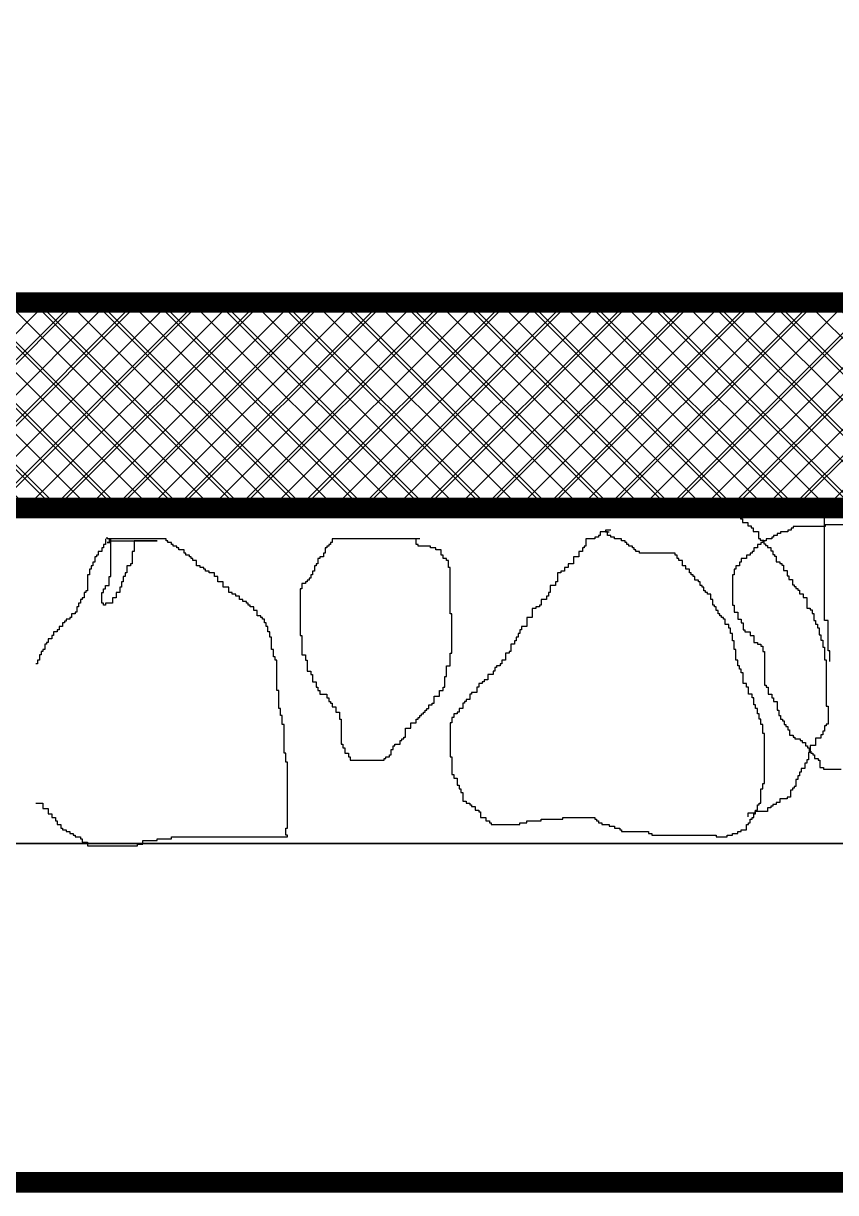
# Model space of a CAD drawing. Extents: x 250879 to 348495, y -51522 to -9360.
# Drawn here: x 281722.5 to 281841, y -30426.9 to -30256.3 of the extents above; entities that cross this region are included whole.
import ezdxf

# ---------------------------------------------------------------- set-up
doc = ezdxf.new("R2010")
doc.units = 0
doc.layers.add('AXIS', color=1, linetype='CONTINUOUS')
doc.layers.add('WALL', color=7, linetype='CONTINUOUS')
doc.layers.add('VIS', color=8, linetype='CONTINUOUS', lineweight=18)

msp = doc.modelspace()

# ---------------------------------------------------------------- hatches: boundary and pattern name
at = {"layer": 'AXIS'}
h = msp.add_hatch(dxfattribs=at)
h.set_pattern_fill('ANSI37', color=256, style=0)
h.set_pattern_definition([(45, (10887.426, -3880), (-2.24506403, 2.24506403), []), (135, (10887.426, -3880), (-2.24506403, -2.24506403), [])])
h.paths.add_polyline_path([(280918.80191, -30297.00774), (280918.80191, -30327.00774), (283913.00858, -30327.00774), (283913.00858, -30297.00774)])
at = {"layer": 'VIS', "ltscale": 0.0001}
h = msp.add_hatch(dxfattribs=at)
h.set_pattern_fill('ANSI37', color=256, scale=2, style=0)
h.set_pattern_definition([(45, (-68251.727, -10516.453), (-4.49012806, 4.49012806), []), (135, (-68251.727, -10516.453), (-4.49012806, -4.49012806), [])])
h.paths.add_polyline_path([(281605.834, -30297.00774), (281543.70219, -30297.00774), (281543.70219, -30302.00774), (281605.834, -30302.00774)], flags=17)
h.paths.add_polyline_path([(281543.70219, -30297.00774), (281538.70219, -30297.00774), (281538.70219, -30302.00774), (281543.70219, -30302.00774)], flags=17)
h.paths.add_polyline_path([(281538.70219, -30297.00774), (281488.37281, -30297.00774), (281488.37281, -30302.00774), (281538.70219, -30302.00774)])
h.paths.add_polyline_path([(282013.37281, -30327.00774), (282013.37281, -30297.00774), (281688.37281, -30297.00774), (281688.37281, -30327.00774)])
h.paths.add_polyline_path([(281520.56708, -30302.00774), (281520.56708, -30327.00774), (281688.37281, -30327.00774), (281688.37281, -30297.00774), (281605.834, -30297.00774), (281605.834, -30302.00774)])

# ---------------------------------------------------------------- linework, layer by layer
msp.add_line((280450.27447, -30297.00774), (284658.39662, -30297.00774), dxfattribs=at)
at = {"layer": 'WALL', "linetype": 'Continuous'}
for p, q in [((281824.27709, -30326.50938), (281824.79909, -30326.50938)), ((281824.79909, -30326.50938), (281824.79909, -30326.76985)), ((281824.79909, -30326.76985), (281825.58114, -30326.76985)), ((281825.58114, -30326.76985), (281825.58114, -30327.29079)), ((281825.58114, -30327.29079), (281826.10219, -30327.29079)), ((281826.10219, -30327.29079), (281826.10219, -30327.55126)), ((281826.10219, -30327.55126), (281826.36319, -30327.55126)), ((281826.36319, -30327.55126), (281826.36319, -30328.33267)), ((281826.36319, -30328.33267), (281827.14524, -30328.33267)), ((281827.14524, -30328.33267), (281827.14524, -30328.59265)), ((281827.14524, -30328.59265), (281827.40624, -30328.59265)), ((281827.40624, -30328.59265), (281827.40624, -30329.11359)), ((281839.39798, -30343.43747), (281839.39798, -30328.0722)), ((281839.39798, -30328.0722), (281839.65899, -30328.0722)), ((281839.65899, -30328.0722), (281839.65899, -30327.81173)), ((281839.65899, -30327.81173), (281840.18099, -30327.81173)), ((281840.18099, -30327.81173), (281840.18099, -30327.55126)), ((281808.21587, -30330.23016), (281807.43382, -30330.23016)), ((281807.43382, -30330.23016), (281807.43382, -30330.49063)), ((281827.40624, -30329.11359), (281828.18829, -30329.11359)), ((281828.18829, -30329.11359), (281828.18829, -30329.63453)), ((281828.18829, -30329.63453), (281828.70934, -30329.63453)), ((281828.70934, -30329.63453), (281828.70934, -30329.895)), ((281828.70934, -30329.895), (281828.97034, -30329.895)), ((281828.97034, -30329.895), (281828.97034, -30330.41594)), ((281834.54838, -30330.23016), (281834.02637, -30330.23016)), ((281834.02637, -30330.23016), (281834.02637, -30330.49063)), ((281834.80842, -30329.97018), (281834.54838, -30329.97018)), ((281834.54838, -30329.97018), (281834.54838, -30330.23016)), ((281839.50168, -30329.70971), (281834.80842, -30329.70971)), ((281834.80842, -30329.70971), (281834.80842, -30329.97018)), ((281851.75538, -30329.44924), (281839.50168, -30329.44924)), ((281839.50168, -30329.44924), (281839.50168, -30329.70971)), ((281734.43553, -30331.53251), (281734.43553, -30332.31392)), ((281734.69557, -30331.53251), (281734.69557, -30331.27204)), ((281735.21758, -30331.53251), (281734.69557, -30331.53251)), ((281743.29907, -30331.53251), (281734.95657, -30331.53251)), ((281734.95657, -30331.53251), (281734.95657, -30332.05345)), ((281735.21758, -30337.0014), (281735.21758, -30331.53251)), ((281735.21758, -30332.05345), (281735.21758, -30331.79298)), ((281735.21758, -30331.79298), (281741.99598, -30331.79298)), ((281741.99598, -30331.79298), (281738.60678, -30331.79298)), ((281738.60678, -30331.79298), (281738.60678, -30333.3558)), ((281743.29907, -30331.79298), (281743.29907, -30331.53251)), ((281743.56007, -30331.79298), (281743.29907, -30331.79298)), ((281743.56007, -30332.05345), (281743.56007, -30331.79298)), ((281780.32022, -30331.53251), (281767.54547, -30331.53251)), ((281767.54547, -30331.53251), (281767.54547, -30332.05345)), ((281779.79918, -30332.31392), (281779.79918, -30331.53251)), ((281805.86972, -30331.53251), (281804.56663, -30331.53251)), ((281804.56663, -30331.53251), (281804.56663, -30332.57439)), ((281806.39173, -30331.27204), (281805.86972, -30331.27204)), ((281805.86972, -30331.27204), (281805.86972, -30331.53251)), ((281806.65177, -30331.01157), (281806.39173, -30331.01157)), ((281806.39173, -30331.01157), (281806.39173, -30331.27204)), ((281807.43382, -30330.49063), (281806.65177, -30330.49063)), ((281806.65177, -30330.49063), (281806.65177, -30331.01157)), ((281807.69482, -30330.49063), (281807.43382, -30330.49063)), ((281807.43382, -30330.49063), (281807.95583, -30330.49063)), ((281807.69482, -30331.01157), (281807.69482, -30330.49063)), ((281808.21587, -30331.01157), (281807.69482, -30331.01157)), ((281808.21587, -30331.27204), (281808.21587, -30331.01157)), ((281808.73788, -30331.27204), (281808.21587, -30331.27204)), ((281808.73788, -30331.53251), (281808.73788, -30331.27204)), ((281809.78093, -30331.53251), (281808.73788, -30331.53251)), ((281809.78093, -30331.79298), (281809.78093, -30331.53251)), ((281810.30197, -30331.79298), (281809.78093, -30331.79298)), ((281810.30197, -30332.05345), (281810.30197, -30331.79298)), ((281828.97034, -30330.41594), (281829.75239, -30330.41594)), ((281829.75239, -30330.41594), (281829.75239, -30331.45781)), ((281829.75239, -30331.45781), (281830.01243, -30331.45781)), ((281830.01243, -30331.45781), (281830.01243, -30331.71828)), ((281830.01243, -30331.71828), (281830.53444, -30331.71828)), ((281830.89818, -30331.79298), (281830.37713, -30331.79298)), ((281830.37713, -30331.79298), (281830.37713, -30332.05345)), ((281830.53444, -30331.71828), (281830.53444, -30332.23874)), ((281831.68022, -30331.53251), (281830.89818, -30331.53251)), ((281830.89818, -30331.53251), (281830.89818, -30331.79298)), ((281831.94123, -30331.27204), (281831.68022, -30331.27204)), ((281831.68022, -30331.27204), (281831.68022, -30331.53251)), ((281832.46227, -30331.01157), (281831.94123, -30331.01157)), ((281831.94123, -30331.01157), (281831.94123, -30331.27204)), ((281832.98332, -30330.7511), (281832.46227, -30330.7511)), ((281832.46227, -30330.7511), (281832.46227, -30331.01157)), ((281834.02637, -30330.49063), (281832.98332, -30330.49063)), ((281832.98332, -30330.49063), (281832.98332, -30330.7511)), ((281733.91352, -30333.3558), (281733.39247, -30333.3558)), ((281733.39247, -30333.3558), (281733.39247, -30333.87625)), ((281734.17452, -30332.83486), (281733.91352, -30332.83486)), ((281733.91352, -30332.83486), (281733.91352, -30333.3558)), ((281734.43553, -30332.31392), (281734.17452, -30332.31392)), ((281734.17452, -30332.31392), (281734.17452, -30332.83486)), ((281734.95657, -30332.05345), (281734.69557, -30332.05345)), ((281734.69557, -30332.05345), (281735.21758, -30332.05345)), ((281738.60678, -30333.3558), (281738.34577, -30333.3558)), ((281738.34577, -30333.3558), (281738.34577, -30335.1786)), ((281744.08112, -30332.05345), (281743.56007, -30332.05345)), ((281744.08112, -30332.31392), (281744.08112, -30332.05345)), ((281744.34212, -30332.31392), (281744.08112, -30332.31392)), ((281744.34212, -30332.57439), (281744.34212, -30332.31392)), ((281744.86317, -30332.57439), (281744.34212, -30332.57439)), ((281744.86317, -30332.83486), (281744.86317, -30332.57439)), ((281745.12417, -30332.83486), (281744.86317, -30332.83486)), ((281745.12417, -30333.09533), (281745.12417, -30332.83486)), ((281745.90622, -30333.09533), (281745.12417, -30333.09533)), ((281745.90622, -30333.61578), (281745.90622, -30333.09533)), ((281746.16722, -30333.61578), (281745.90622, -30333.61578)), ((281746.16722, -30333.87625), (281746.16722, -30333.61578)), ((281766.50242, -30333.61578), (281766.24142, -30333.61578)), ((281766.24142, -30333.61578), (281766.24142, -30334.13672)), ((281766.76342, -30332.83486), (281766.50242, -30332.83486)), ((281766.50242, -30332.83486), (281766.50242, -30333.61578)), ((281767.02443, -30332.57439), (281766.76342, -30332.57439)), ((281766.76342, -30332.57439), (281766.76342, -30332.83486)), ((281767.28447, -30332.31392), (281767.02443, -30332.31392)), ((281767.02443, -30332.31392), (281767.02443, -30332.57439)), ((281767.54547, -30332.05345), (281767.28447, -30332.05345)), ((281767.28447, -30332.05345), (281767.28447, -30332.31392)), ((281780.05922, -30332.31392), (281779.79918, -30332.31392)), ((281780.05922, -30332.57439), (281780.05922, -30332.31392)), ((281781.88432, -30332.57439), (281780.05922, -30332.57439)), ((281781.88432, -30332.83486), (281781.88432, -30332.57439)), ((281782.66637, -30332.83486), (281781.88432, -30332.83486)), ((281782.66637, -30333.09533), (281782.66637, -30332.83486)), ((281783.44842, -30333.09533), (281782.66637, -30333.09533)), ((281783.44842, -30333.87625), (281783.44842, -30333.09533)), ((281804.04462, -30333.3558), (281803.52358, -30333.3558)), ((281803.52358, -30333.3558), (281803.52358, -30334.13672)), ((281804.30562, -30332.83486), (281804.04462, -30332.83486)), ((281804.04462, -30332.83486), (281804.04462, -30333.3558)), ((281804.56663, -30332.57439), (281804.30562, -30332.57439)), ((281804.30562, -30332.57439), (281804.30562, -30332.83486)), ((281810.56298, -30332.05345), (281810.30197, -30332.05345)), ((281810.56298, -30332.31392), (281810.56298, -30332.05345)), ((281810.82302, -30332.31392), (281810.56298, -30332.31392)), ((281810.82302, -30332.57439), (281810.82302, -30332.31392)), ((281811.34503, -30332.57439), (281810.82302, -30332.57439)), ((281811.34503, -30332.83486), (281811.34503, -30332.57439)), ((281811.60507, -30332.83486), (281811.34503, -30332.83486)), ((281811.60507, -30333.09533), (281811.60507, -30332.83486)), ((281811.86607, -30333.09533), (281811.60507, -30333.09533)), ((281811.86607, -30333.3558), (281811.86607, -30333.09533)), ((281812.38808, -30333.3558), (281811.86607, -30333.3558)), ((281812.38808, -30333.61578), (281812.38808, -30333.3558)), ((281817.60142, -30333.61578), (281812.38808, -30333.61578)), ((281817.60142, -30333.87625), (281817.60142, -30333.61578)), ((281828.81207, -30333.61578), (281828.55203, -30333.61578)), ((281828.55203, -30333.61578), (281828.55203, -30333.87625)), ((281829.07307, -30333.3558), (281828.81207, -30333.3558)), ((281828.81207, -30333.3558), (281828.81207, -30333.61578)), ((281829.59412, -30332.83486), (281829.07307, -30332.83486)), ((281829.07307, -30332.83486), (281829.07307, -30333.3558)), ((281830.11613, -30332.31392), (281829.59412, -30332.31392)), ((281829.59412, -30332.31392), (281829.59412, -30332.83486)), ((281830.37713, -30332.05345), (281830.11613, -30332.05345)), ((281830.11613, -30332.05345), (281830.11613, -30332.31392)), ((281830.53444, -30332.23874), (281830.79544, -30332.23874)), ((281830.79544, -30332.23874), (281830.79544, -30332.49921)), ((281830.79544, -30332.49921), (281831.05548, -30332.49921)), ((281831.05548, -30332.49921), (281831.05548, -30332.75968)), ((281831.05548, -30332.75968), (281831.57749, -30332.75968)), ((281831.57749, -30332.75968), (281831.57749, -30333.28062)), ((281831.57749, -30333.28062), (281831.83753, -30333.28062)), ((281831.83753, -30333.28062), (281831.83753, -30333.80155)), ((281732.61043, -30335.43907), (281732.34942, -30335.43907)), ((281732.34942, -30335.43907), (281732.34942, -30335.96001)), ((281732.87047, -30334.91813), (281732.61043, -30334.91813)), ((281732.61043, -30334.91813), (281732.61043, -30335.43907)), ((281733.13147, -30334.13672), (281732.87047, -30334.13672)), ((281732.87047, -30334.13672), (281732.87047, -30334.91813)), ((281733.39247, -30333.87625), (281733.13147, -30333.87625)), ((281733.13147, -30333.87625), (281733.13147, -30334.13672)), ((281738.08477, -30335.43907), (281737.56372, -30335.43907)), ((281737.56372, -30335.43907), (281737.56372, -30336.48095)), ((281738.34577, -30335.1786), (281738.08477, -30335.1786)), ((281738.08477, -30335.1786), (281738.08477, -30335.43907)), ((281746.68827, -30333.87625), (281746.16722, -30333.87625)), ((281746.68827, -30334.13672), (281746.68827, -30333.87625)), ((281746.94927, -30334.13672), (281746.68827, -30334.13672)), ((281746.94927, -30334.39719), (281746.94927, -30334.13672)), ((281747.21028, -30334.39719), (281746.94927, -30334.39719)), ((281747.21028, -30334.65766), (281747.21028, -30334.39719)), ((281747.73132, -30334.65766), (281747.21028, -30334.65766)), ((281747.73132, -30335.43907), (281747.73132, -30334.65766)), ((281748.25237, -30335.43907), (281747.73132, -30335.43907)), ((281748.25237, -30335.69954), (281748.25237, -30335.43907)), ((281765.19933, -30335.43907), (281764.93832, -30335.43907)), ((281764.93832, -30335.43907), (281764.93832, -30336.22048)), ((281765.45937, -30335.1786), (281765.19933, -30335.1786)), ((281765.19933, -30335.1786), (281765.19933, -30335.43907)), ((281765.72037, -30334.39719), (281765.45937, -30334.39719)), ((281765.45937, -30334.39719), (281765.45937, -30335.1786)), ((281766.24142, -30334.13672), (281765.72037, -30334.13672)), ((281765.72037, -30334.13672), (281765.72037, -30334.39719)), ((281783.70942, -30333.87625), (281783.44842, -30333.87625)), ((281783.70942, -30334.39719), (281783.70942, -30333.87625)), ((281784.23047, -30334.39719), (281783.70942, -30334.39719)), ((281784.23047, -30334.65766), (281784.23047, -30334.39719)), ((281784.49147, -30334.65766), (281784.23047, -30334.65766)), ((281784.49147, -30335.69954), (281784.49147, -30334.65766)), ((281802.74153, -30335.1786), (281801.95948, -30335.1786)), ((281801.95948, -30335.1786), (281801.95948, -30335.69954)), ((281803.52358, -30334.13672), (281802.74153, -30334.13672)), ((281802.74153, -30334.13672), (281802.74153, -30335.1786)), ((281817.86242, -30333.87625), (281817.60142, -30333.87625)), ((281817.86242, -30334.39719), (281817.86242, -30333.87625)), ((281818.12343, -30334.39719), (281817.86242, -30334.39719)), ((281818.12343, -30334.65766), (281818.12343, -30334.39719)), ((281818.64447, -30334.65766), (281818.12343, -30334.65766)), ((281818.64447, -30335.43907), (281818.64447, -30334.65766)), ((281819.16648, -30335.43907), (281818.64447, -30335.43907)), ((281819.16648, -30335.96001), (281819.16648, -30335.43907)), ((281826.98697, -30335.43907), (281826.46592, -30335.43907)), ((281826.46592, -30335.43907), (281826.46592, -30335.96001)), ((281827.24797, -30334.91813), (281826.98697, -30334.91813)), ((281826.98697, -30334.91813), (281826.98697, -30335.43907)), ((281828.03002, -30334.39719), (281827.24797, -30334.39719)), ((281827.24797, -30334.39719), (281827.24797, -30334.91813)), ((281828.55203, -30333.87625), (281828.03002, -30333.87625)), ((281828.03002, -30333.87625), (281828.03002, -30334.39719)), ((281831.83753, -30333.80155), (281832.09854, -30333.80155)), ((281832.09854, -30333.80155), (281832.09854, -30334.06202)), ((281832.09854, -30334.06202), (281832.35954, -30334.06202)), ((281832.35954, -30334.06202), (281832.35954, -30334.84343)), ((281832.35954, -30334.84343), (281832.88059, -30334.84343)), ((281832.88059, -30334.84343), (281832.88059, -30335.1039)), ((281832.88059, -30335.1039), (281833.14159, -30335.1039)), ((281833.14159, -30335.1039), (281833.14159, -30335.36389)), ((281833.14159, -30335.36389), (281833.40259, -30335.36389)), ((281833.40259, -30335.36389), (281833.40259, -30336.14529)), ((281732.08842, -30336.74142), (281731.82838, -30336.74142)), ((281731.82838, -30336.74142), (281731.82838, -30339.08516)), ((281732.34942, -30335.96001), (281732.08842, -30335.96001)), ((281732.08842, -30335.96001), (281732.08842, -30336.74142)), ((281734.95657, -30338.30375), (281734.95657, -30337.0014)), ((281734.95657, -30337.0014), (281735.21758, -30337.0014)), ((281737.30272, -30337.0014), (281737.04268, -30337.0014)), ((281737.04268, -30337.0014), (281737.04268, -30337.78281)), ((281737.56372, -30336.48095), (281737.30272, -30336.48095)), ((281737.30272, -30336.48095), (281737.30272, -30337.0014)), ((281748.77437, -30335.69954), (281748.25237, -30335.69954)), ((281748.77437, -30335.96001), (281748.77437, -30335.69954)), ((281749.03538, -30335.96001), (281748.77437, -30335.96001)), ((281749.03538, -30336.22048), (281749.03538, -30335.96001)), ((281749.55642, -30336.22048), (281749.03538, -30336.22048)), ((281749.55642, -30336.48095), (281749.55642, -30336.22048)), ((281750.33847, -30336.48095), (281749.55642, -30336.48095)), ((281750.33847, -30337.0014), (281750.33847, -30336.48095)), ((281750.85952, -30337.0014), (281750.33847, -30337.0014)), ((281750.85952, -30337.78281), (281750.85952, -30337.0014)), ((281764.67732, -30336.74142), (281764.41728, -30336.74142)), ((281764.41728, -30336.74142), (281764.41728, -30337.26187)), ((281764.93832, -30336.22048), (281764.67732, -30336.22048)), ((281764.67732, -30336.22048), (281764.67732, -30336.74142)), ((281784.75248, -30335.69954), (281784.49147, -30335.69954)), ((281784.75248, -30342.47077), (281784.75248, -30335.69954)), ((281800.91642, -30336.48095), (281800.39538, -30336.48095)), ((281800.39538, -30336.48095), (281800.39538, -30337.78281)), ((281801.43747, -30336.22048), (281800.91642, -30336.22048)), ((281800.91642, -30336.22048), (281800.91642, -30336.48095)), ((281801.95948, -30335.69954), (281801.43747, -30335.69954)), ((281801.43747, -30335.69954), (281801.43747, -30336.22048)), ((281819.68752, -30335.96001), (281819.16648, -30335.96001)), ((281819.68752, -30336.48095), (281819.68752, -30335.96001)), ((281819.94853, -30336.48095), (281819.68752, -30336.48095)), ((281819.94853, -30336.74142), (281819.94853, -30336.48095)), ((281820.20857, -30336.74142), (281819.94853, -30336.74142)), ((281820.20857, -30337.0014), (281820.20857, -30336.74142)), ((281820.46957, -30337.0014), (281820.20857, -30337.0014)), ((281820.46957, -30337.52234), (281820.46957, -30337.0014)), ((281826.20492, -30336.74142), (281825.94488, -30336.74142)), ((281825.94488, -30336.74142), (281825.94488, -30341.16843)), ((281826.46592, -30335.96001), (281826.20492, -30335.96001)), ((281826.20492, -30335.96001), (281826.20492, -30336.74142)), ((281833.40259, -30336.14529), (281833.92364, -30336.14529)), ((281833.92364, -30336.14529), (281833.92364, -30336.9267)), ((281833.92364, -30336.9267), (281834.18464, -30336.9267)), ((281834.18464, -30336.9267), (281834.18464, -30337.44764)), ((281734.17452, -30339.34563), (281734.17452, -30338.82469)), ((281734.17452, -30338.82469), (281734.43553, -30338.82469)), ((281734.43553, -30338.82469), (281734.43553, -30338.30375)), ((281734.43553, -30338.30375), (281734.95657, -30338.30375)), ((281736.78167, -30338.56422), (281736.52067, -30338.56422)), ((281736.52067, -30338.56422), (281736.52067, -30339.34563)), ((281737.04268, -30337.78281), (281736.78167, -30337.78281)), ((281736.78167, -30337.78281), (281736.78167, -30338.56422)), ((281751.64157, -30337.78281), (281750.85952, -30337.78281)), ((281751.64157, -30338.56422), (281751.64157, -30337.78281)), ((281752.42458, -30338.56422), (281751.64157, -30338.56422)), ((281752.42458, -30339.34563), (281752.42458, -30338.56422)), ((281763.11322, -30338.82469), (281762.85222, -30338.82469)), ((281762.85222, -30338.82469), (281762.85222, -30345.59592)), ((281763.63427, -30338.04328), (281763.11322, -30338.04328)), ((281763.11322, -30338.04328), (281763.11322, -30338.82469)), ((281763.89527, -30337.78281), (281763.63427, -30337.78281)), ((281763.63427, -30337.78281), (281763.63427, -30338.04328)), ((281764.15627, -30337.52234), (281763.89527, -30337.52234)), ((281763.89527, -30337.52234), (281763.89527, -30337.78281)), ((281764.41728, -30337.26187), (281764.15627, -30337.26187)), ((281764.15627, -30337.26187), (281764.15627, -30337.52234)), ((281800.13438, -30338.30375), (281799.35233, -30338.30375)), ((281799.35233, -30338.30375), (281799.35233, -30339.34563)), ((281800.39538, -30337.78281), (281800.13438, -30337.78281)), ((281800.13438, -30337.78281), (281800.13438, -30338.30375)), ((281820.99062, -30337.52234), (281820.46957, -30337.52234)), ((281820.99062, -30337.78281), (281820.99062, -30337.52234)), ((281821.25162, -30337.78281), (281820.99062, -30337.78281)), ((281821.25162, -30338.30375), (281821.25162, -30337.78281)), ((281821.51263, -30338.30375), (281821.25162, -30338.30375)), ((281821.51263, -30338.56422), (281821.51263, -30338.30375)), ((281821.77363, -30338.56422), (281821.51263, -30338.56422)), ((281821.77363, -30339.08516), (281821.77363, -30338.56422)), ((281834.18464, -30337.44764), (281834.70569, -30337.44764)), ((281834.70569, -30337.44764), (281834.70569, -30338.22905)), ((281834.70569, -30338.22905), (281834.96669, -30338.22905)), ((281834.96669, -30338.22905), (281834.96669, -30338.48952)), ((281834.96669, -30338.48952), (281835.22673, -30338.48952)), ((281835.22673, -30338.48952), (281835.22673, -30338.7495)), ((281835.22673, -30338.7495), (281835.48774, -30338.7495)), ((281835.48774, -30338.7495), (281835.48774, -30339.00997)), ((281731.04633, -30340.38702), (281730.78532, -30340.38702)), ((281730.78532, -30340.38702), (281730.78532, -30340.90796)), ((281731.30637, -30340.12703), (281731.04633, -30340.12703)), ((281731.04633, -30340.12703), (281731.04633, -30340.38702)), ((281731.56737, -30339.34563), (281731.30637, -30339.34563)), ((281731.30637, -30339.34563), (281731.30637, -30340.12703)), ((281731.82838, -30339.08516), (281731.56737, -30339.08516)), ((281731.56737, -30339.08516), (281731.56737, -30339.34563)), ((281733.91352, -30340.90796), (281733.91352, -30339.34563)), ((281733.91352, -30339.34563), (281734.17452, -30339.34563)), ((281735.99962, -30340.12703), (281735.47762, -30340.12703)), ((281735.47762, -30340.12703), (281735.47762, -30340.90796)), ((281736.52067, -30339.34563), (281735.99962, -30339.34563)), ((281735.99962, -30339.34563), (281735.99962, -30340.12703)), ((281752.94562, -30339.34563), (281752.42458, -30339.34563)), ((281752.94562, -30339.6061), (281752.94562, -30339.34563)), ((281753.46667, -30339.6061), (281752.94562, -30339.6061)), ((281753.46667, -30339.86656), (281753.46667, -30339.6061)), ((281753.98868, -30339.86656), (281753.46667, -30339.86656)), ((281753.98868, -30340.38702), (281753.98868, -30339.86656)), ((281754.50972, -30340.38702), (281753.98868, -30340.38702)), ((281754.50972, -30340.64749), (281754.50972, -30340.38702)), ((281798.83032, -30340.38702), (281798.04827, -30340.38702)), ((281798.04827, -30340.38702), (281798.04827, -30341.16843)), ((281799.09132, -30339.86656), (281798.83032, -30339.86656)), ((281798.83032, -30339.86656), (281798.83032, -30340.38702)), ((281799.35233, -30339.34563), (281799.09132, -30339.34563)), ((281799.09132, -30339.34563), (281799.09132, -30339.86656)), ((281822.03367, -30339.08516), (281821.77363, -30339.08516)), ((281822.03367, -30339.34563), (281822.03367, -30339.08516)), ((281822.29467, -30339.34563), (281822.03367, -30339.34563)), ((281822.29467, -30339.6061), (281822.29467, -30339.34563)), ((281822.81572, -30339.6061), (281822.29467, -30339.6061)), ((281822.81572, -30340.38702), (281822.81572, -30339.6061)), ((281823.07672, -30340.38702), (281822.81572, -30340.38702)), ((281823.07672, -30341.16843), (281823.07672, -30340.38702)), ((281835.48774, -30339.00997), (281835.74874, -30339.00997)), ((281835.74874, -30339.00997), (281835.74874, -30339.53091)), ((281835.74874, -30339.53091), (281836.26979, -30339.53091)), ((281836.26979, -30339.53091), (281836.26979, -30340.05185)), ((281836.26979, -30340.05185), (281836.79179, -30340.05185)), ((281836.79179, -30340.05185), (281836.79179, -30341.61467)), ((281730.26332, -30342.2103), (281730.00327, -30342.2103)), ((281730.00327, -30342.2103), (281730.00327, -30342.47077)), ((281730.52432, -30341.4289), (281730.26332, -30341.4289)), ((281730.26332, -30341.4289), (281730.26332, -30342.2103)), ((281730.78532, -30340.90796), (281730.52432, -30340.90796)), ((281730.52432, -30340.90796), (281730.52432, -30341.4289)), ((281734.17452, -30340.90796), (281733.91352, -30340.90796)), ((281734.17452, -30341.16843), (281734.17452, -30340.90796)), ((281734.43553, -30341.16843), (281734.17452, -30341.16843)), ((281735.47762, -30340.90796), (281734.43553, -30340.90796)), ((281734.43553, -30340.90796), (281734.43553, -30341.16843)), ((281755.03173, -30340.64749), (281754.50972, -30340.64749)), ((281755.03173, -30340.90796), (281755.03173, -30340.64749)), ((281755.29177, -30340.90796), (281755.03173, -30340.90796)), ((281755.29177, -30341.16843), (281755.29177, -30340.90796)), ((281755.55277, -30341.16843), (281755.29177, -30341.16843)), ((281755.55277, -30341.4289), (281755.55277, -30341.16843)), ((281756.07382, -30341.4289), (281755.55277, -30341.4289)), ((281756.07382, -30341.94984), (281756.07382, -30341.4289)), ((281756.59583, -30341.94984), (281756.07382, -30341.94984)), ((281756.59583, -30342.73124), (281756.59583, -30341.94984)), ((281797.26622, -30341.68937), (281796.74518, -30341.68937)), ((281796.74518, -30341.68937), (281796.74518, -30342.99171)), ((281797.78823, -30341.4289), (281797.26622, -30341.4289)), ((281797.26622, -30341.4289), (281797.26622, -30341.68937)), ((281798.04827, -30341.16843), (281797.78823, -30341.16843)), ((281797.78823, -30341.16843), (281797.78823, -30341.4289)), ((281823.33773, -30341.16843), (281823.07672, -30341.16843)), ((281823.33773, -30341.4289), (281823.33773, -30341.16843)), ((281823.59777, -30341.4289), (281823.33773, -30341.4289)), ((281823.59777, -30341.94984), (281823.59777, -30341.4289)), ((281823.85877, -30341.94984), (281823.59777, -30341.94984)), ((281823.85877, -30342.47077), (281823.85877, -30341.94984)), ((281825.94488, -30341.16843), (281826.20492, -30341.16843)), ((281826.20492, -30341.16843), (281826.20492, -30342.2103)), ((281826.20492, -30342.2103), (281826.72693, -30342.2103)), ((281826.72693, -30342.2103), (281826.72693, -30343.25218)), ((281836.79179, -30341.61467), (281837.31284, -30341.61467)), ((281837.31284, -30341.61467), (281837.31284, -30341.87514)), ((281837.31284, -30341.87514), (281837.57384, -30341.87514)), ((281837.57384, -30341.87514), (281837.57384, -30342.39559)), ((281728.43918, -30343.77264), (281728.17817, -30343.77264)), ((281728.17817, -30343.77264), (281728.17817, -30344.29358)), ((281728.69922, -30343.51265), (281728.43918, -30343.51265)), ((281728.43918, -30343.51265), (281728.43918, -30343.77264)), ((281729.22123, -30343.25218), (281728.69922, -30343.25218)), ((281728.69922, -30343.25218), (281728.69922, -30343.51265)), ((281729.48127, -30342.99171), (281729.22123, -30342.99171)), ((281729.22123, -30342.99171), (281729.22123, -30343.25218)), ((281730.00327, -30342.47077), (281729.48127, -30342.47077)), ((281729.48127, -30342.47077), (281729.48127, -30342.99171)), ((281757.11687, -30342.73124), (281756.59583, -30342.73124)), ((281757.11687, -30342.99171), (281757.11687, -30342.73124)), ((281757.37788, -30342.99171), (281757.11687, -30342.99171)), ((281757.37788, -30343.25218), (281757.37788, -30342.99171)), ((281757.63792, -30343.25218), (281757.37788, -30343.25218)), ((281757.63792, -30343.77264), (281757.63792, -30343.25218)), ((281757.89892, -30343.77264), (281757.63792, -30343.77264)), ((281757.89892, -30344.29358), (281757.89892, -30343.77264)), ((281785.01252, -30342.47077), (281784.75248, -30342.47077)), ((281785.01252, -30348.20013), (281785.01252, -30342.47077)), ((281796.74518, -30342.99171), (281795.96313, -30342.99171)), ((281795.96313, -30342.99171), (281795.96313, -30344.29358)), ((281824.11978, -30342.47077), (281823.85877, -30342.47077)), ((281824.11978, -30342.73124), (281824.11978, -30342.47077)), ((281824.38078, -30342.73124), (281824.11978, -30342.73124)), ((281824.38078, -30342.99171), (281824.38078, -30342.73124)), ((281824.64082, -30342.99171), (281824.38078, -30342.99171)), ((281824.64082, -30343.25218), (281824.64082, -30342.99171)), ((281824.90183, -30343.25218), (281824.64082, -30343.25218)), ((281824.90183, -30344.03311), (281824.90183, -30343.25218)), ((281826.72693, -30343.25218), (281827.24797, -30343.25218)), ((281827.24797, -30343.25218), (281827.24797, -30343.77264)), ((281827.24797, -30343.77264), (281827.50898, -30343.77264)), ((281827.50898, -30343.77264), (281827.50898, -30344.81451)), ((281837.57384, -30342.39559), (281837.83388, -30342.39559)), ((281837.83388, -30342.39559), (281837.83388, -30343.43747)), ((281837.83388, -30343.43747), (281838.09489, -30343.43747)), ((281838.09489, -30343.43747), (281838.09489, -30343.95841)), ((281838.09489, -30343.95841), (281838.35589, -30343.95841)), ((281838.35589, -30343.95841), (281838.35589, -30344.47935)), ((281839.91999, -30343.43747), (281839.39798, -30343.43747)), ((281839.91999, -30347.86497), (281839.91999, -30343.43747)), ((281726.87412, -30345.59592), (281726.61408, -30345.59592)), ((281726.61408, -30345.59592), (281726.61408, -30346.11686)), ((281727.39612, -30345.07498), (281726.87412, -30345.07498)), ((281726.87412, -30345.07498), (281726.87412, -30345.59592)), ((281727.65617, -30344.81451), (281727.39612, -30344.81451)), ((281727.39612, -30344.81451), (281727.39612, -30345.07498)), ((281728.17817, -30344.29358), (281727.65617, -30344.29358)), ((281727.65617, -30344.29358), (281727.65617, -30344.81451)), ((281758.15992, -30344.29358), (281757.89892, -30344.29358)), ((281758.15992, -30345.07498), (281758.15992, -30344.29358)), ((281758.42093, -30345.07498), (281758.15992, -30345.07498)), ((281758.42093, -30345.85639), (281758.42093, -30345.07498)), ((281762.85222, -30345.59592), (281763.11322, -30345.59592)), ((281763.11322, -30345.59592), (281763.11322, -30348.4606)), ((281794.92007, -30345.33545), (281794.65907, -30345.33545)), ((281794.65907, -30345.33545), (281794.65907, -30345.85639)), ((281795.18108, -30344.81451), (281794.92007, -30344.81451)), ((281794.92007, -30344.81451), (281794.92007, -30345.33545)), ((281795.96313, -30344.29358), (281795.18108, -30344.29358)), ((281795.18108, -30344.29358), (281795.18108, -30344.81451)), ((281825.42287, -30344.03311), (281824.90183, -30344.03311)), ((281825.42287, -30344.55404), (281825.42287, -30344.03311)), ((281825.68387, -30344.55404), (281825.42287, -30344.55404)), ((281825.68387, -30345.33545), (281825.68387, -30344.55404)), ((281825.94488, -30345.33545), (281825.68387, -30345.33545)), ((281825.94488, -30346.37733), (281825.94488, -30345.33545)), ((281827.50898, -30344.81451), (281827.76998, -30344.81451)), ((281827.76998, -30344.81451), (281827.76998, -30345.07498)), ((281827.76998, -30345.07498), (281828.55203, -30345.07498)), ((281828.55203, -30345.07498), (281828.55203, -30345.59592)), ((281828.55203, -30345.59592), (281829.07307, -30345.59592)), ((281829.07307, -30345.59592), (281829.07307, -30346.6378)), ((281838.35589, -30344.47935), (281838.61593, -30344.47935)), ((281838.61593, -30344.47935), (281838.61593, -30345.52074)), ((281838.61593, -30345.52074), (281838.87694, -30345.52074)), ((281838.87694, -30345.52074), (281838.87694, -30346.30215)), ((281725.83203, -30346.89779), (281725.57102, -30346.89779)), ((281725.57102, -30346.89779), (281725.57102, -30347.67919)), ((281726.09207, -30346.6378), (281725.83203, -30346.6378)), ((281725.83203, -30346.6378), (281725.83203, -30346.89779)), ((281726.61408, -30346.11686), (281726.09207, -30346.11686)), ((281726.09207, -30346.11686), (281726.09207, -30346.6378)), ((281758.68097, -30345.85639), (281758.42093, -30345.85639)), ((281758.68097, -30347.67919), (281758.68097, -30345.85639)), ((281794.13803, -30346.89779), (281793.61602, -30346.89779)), ((281793.61602, -30346.89779), (281793.61602, -30347.93966)), ((281794.39903, -30346.37733), (281794.13803, -30346.37733)), ((281794.13803, -30346.37733), (281794.13803, -30346.89779)), ((281794.65907, -30345.85639), (281794.39903, -30345.85639)), ((281794.39903, -30345.85639), (281794.39903, -30346.37733)), ((281826.20492, -30346.37733), (281825.94488, -30346.37733)), ((281826.20492, -30347.67919), (281826.20492, -30346.37733)), ((281829.07307, -30346.6378), (281829.59412, -30346.6378)), ((281829.59412, -30346.6378), (281829.59412, -30346.89779)), ((281829.59412, -30346.89779), (281830.11613, -30346.89779)), ((281830.11613, -30346.89779), (281830.11613, -30347.15825)), ((281830.11613, -30347.15825), (281830.37713, -30347.15825)), ((281830.37713, -30347.15825), (281830.37713, -30347.93966)), ((281838.87694, -30346.30215), (281839.13794, -30346.30215)), ((281839.13794, -30346.30215), (281839.13794, -30347.34403)), ((281839.13794, -30347.34403), (281839.39798, -30347.34403)), ((281839.39798, -30347.34403), (281839.39798, -30349.16683)), ((281725.04998, -30348.4606), (281724.78897, -30348.4606)), ((281724.78897, -30348.4606), (281724.78897, -30349.24201)), ((281725.31002, -30347.93966), (281725.04998, -30347.93966)), ((281725.04998, -30347.93966), (281725.04998, -30348.4606)), ((281725.57102, -30347.67919), (281725.31002, -30347.67919)), ((281725.31002, -30347.67919), (281725.31002, -30347.93966)), ((281758.94197, -30347.67919), (281758.68097, -30347.67919)), ((281758.94197, -30348.72107), (281758.94197, -30347.67919)), ((281759.20298, -30348.72107), (281758.94197, -30348.72107)), ((281759.20298, -30349.24201), (281759.20298, -30348.72107)), ((281763.11322, -30348.4606), (281763.63427, -30348.4606)), ((281763.63427, -30348.4606), (281763.63427, -30349.24201)), ((281784.75248, -30350.02342), (281784.75248, -30348.20013)), ((281784.75248, -30348.20013), (281785.01252, -30348.20013)), ((281793.35598, -30348.20013), (281792.83397, -30348.20013)), ((281792.83397, -30348.20013), (281792.83397, -30349.24201)), ((281793.61602, -30347.93966), (281793.35598, -30347.93966)), ((281793.35598, -30347.93966), (281793.35598, -30348.20013)), ((281826.46592, -30347.67919), (281826.20492, -30347.67919)), ((281826.46592, -30349.24201), (281826.46592, -30347.67919)), ((281830.37713, -30347.93966), (281830.63717, -30347.93966)), ((281830.63717, -30347.93966), (281830.63717, -30352.8881)), ((281840.18099, -30347.86497), (281839.91999, -30347.86497)), ((281840.18099, -30349.4273), (281840.18099, -30347.86497)), ((281724.52797, -30349.76295), (281724.26697, -30349.76295)), ((281724.78897, -30349.24201), (281724.52797, -30349.24201)), ((281724.52797, -30349.24201), (281724.52797, -30349.76295)), ((281759.46302, -30349.24201), (281759.20298, -30349.24201)), ((281759.46302, -30353.66902), (281759.46302, -30349.24201)), ((281763.63427, -30349.24201), (281763.89527, -30349.24201)), ((281763.89527, -30349.24201), (281763.89527, -30350.80434)), ((281784.23047, -30351.58575), (281784.23047, -30350.02342)), ((281784.23047, -30350.02342), (281784.75248, -30350.02342)), ((281791.53087, -30350.2834), (281791.26987, -30350.2834)), ((281791.26987, -30350.2834), (281791.26987, -30350.80434)), ((281792.05192, -30350.02342), (281791.53087, -30350.02342)), ((281791.53087, -30350.02342), (281791.53087, -30350.2834)), ((281792.31292, -30349.76295), (281792.05192, -30349.76295)), ((281792.05192, -30349.76295), (281792.05192, -30350.02342)), ((281792.83397, -30349.24201), (281792.31292, -30349.24201)), ((281792.31292, -30349.24201), (281792.31292, -30349.76295)), ((281826.72693, -30349.24201), (281826.46592, -30349.24201)), ((281826.72693, -30350.02342), (281826.72693, -30349.24201)), ((281826.98697, -30350.02342), (281826.72693, -30350.02342)), ((281826.98697, -30350.54387), (281826.98697, -30350.02342)), ((281827.24797, -30350.54387), (281826.98697, -30350.54387)), ((281827.24797, -30351.06481), (281827.24797, -30350.54387)), ((281839.39798, -30349.16683), (281839.65899, -30349.16683)), ((281839.65899, -30349.16683), (281839.65899, -30355.93806)), ((281763.89527, -30350.80434), (281764.41728, -30350.80434)), ((281764.41728, -30350.80434), (281764.41728, -30351.32528)), ((281764.41728, -30351.32528), (281764.67732, -30351.32528)), ((281764.67732, -30351.32528), (281764.67732, -30352.36716)), ((281764.67732, -30352.36716), (281765.19933, -30352.36716)), ((281765.19933, -30352.36716), (281765.19933, -30353.14857)), ((281783.97043, -30353.14857), (281783.97043, -30351.58575)), ((281783.97043, -30351.58575), (281784.23047, -30351.58575)), ((281789.70577, -30352.36716), (281789.44477, -30352.36716)), ((281789.44477, -30352.36716), (281789.44477, -30352.62763)), ((281790.22682, -30352.10669), (281789.70577, -30352.10669)), ((281789.70577, -30352.10669), (281789.70577, -30352.36716)), ((281791.00887, -30351.32528), (281790.22682, -30351.32528)), ((281790.22682, -30351.32528), (281790.22682, -30352.10669)), ((281791.26987, -30350.80434), (281791.00887, -30350.80434)), ((281791.00887, -30350.80434), (281791.00887, -30351.32528)), ((281827.50898, -30351.06481), (281827.24797, -30351.06481)), ((281827.50898, -30352.62763), (281827.50898, -30351.06481)), ((281759.72402, -30353.66902), (281759.46302, -30353.66902)), ((281759.72402, -30356.27372), (281759.72402, -30353.66902)), ((281765.19933, -30353.14857), (281765.45937, -30353.14857)), ((281765.45937, -30353.14857), (281765.45937, -30353.66902)), ((281765.45937, -30353.66902), (281765.72037, -30353.66902)), ((281765.72037, -30353.66902), (281765.72037, -30354.18996)), ((281765.72037, -30354.18996), (281766.76342, -30354.18996)), ((281766.76342, -30354.18996), (281766.76342, -30354.7109)), ((281783.18838, -30354.45043), (281783.18838, -30353.66902)), ((281783.18838, -30353.66902), (281783.70942, -30353.66902)), ((281783.70942, -30353.66902), (281783.70942, -30353.14857)), ((281783.70942, -30353.14857), (281783.97043, -30353.14857)), ((281787.88067, -30354.18996), (281787.61967, -30354.18996)), ((281787.61967, -30354.18996), (281787.61967, -30354.97137)), ((281788.66272, -30353.92949), (281787.88067, -30353.92949)), ((281787.88067, -30353.92949), (281787.88067, -30354.18996)), ((281788.92372, -30353.14857), (281788.66272, -30353.14857)), ((281788.66272, -30353.14857), (281788.66272, -30353.92949)), ((281789.44477, -30352.62763), (281788.92372, -30352.62763)), ((281788.92372, -30352.62763), (281788.92372, -30353.14857)), ((281828.03002, -30352.62763), (281827.50898, -30352.62763)), ((281828.03002, -30353.14857), (281828.03002, -30352.62763)), ((281828.29102, -30353.14857), (281828.03002, -30353.14857)), ((281828.29102, -30354.18996), (281828.29102, -30353.14857)), ((281828.81207, -30354.18996), (281828.29102, -30354.18996)), ((281828.81207, -30354.7109), (281828.81207, -30354.18996)), ((281830.63717, -30352.8881), (281830.89818, -30352.8881)), ((281830.89818, -30352.8881), (281830.89818, -30353.14857)), ((281830.89818, -30353.14857), (281831.15918, -30353.14857)), ((281831.15918, -30353.14857), (281831.15918, -30354.18996)), ((281831.15918, -30354.18996), (281831.68022, -30354.18996)), ((281831.68022, -30354.18996), (281831.68022, -30354.7109)), ((281766.76342, -30354.7109), (281767.02443, -30354.7109)), ((281767.02443, -30354.7109), (281767.02443, -30355.23184)), ((281767.02443, -30355.23184), (281767.28447, -30355.23184)), ((281767.28447, -30355.23184), (281767.28447, -30355.49231)), ((281767.28447, -30355.49231), (281767.54547, -30355.49231)), ((281767.54547, -30355.49231), (281767.54547, -30356.01325)), ((281781.62332, -30356.27372), (281781.62332, -30355.75278)), ((281781.62332, -30355.75278), (281782.14532, -30355.75278)), ((281782.14532, -30355.75278), (281782.14532, -30355.49231)), ((281782.14532, -30355.49231), (281782.40633, -30355.49231)), ((281782.40633, -30355.49231), (281782.40633, -30354.45043)), ((281782.40633, -30354.45043), (281783.18838, -30354.45043)), ((281786.83762, -30355.49231), (281786.57758, -30355.49231)), ((281786.57758, -30355.49231), (281786.57758, -30356.27372)), ((281787.09862, -30355.23184), (281786.83762, -30355.23184)), ((281786.83762, -30355.23184), (281786.83762, -30355.49231)), ((281787.61967, -30354.97137), (281787.09862, -30354.97137)), ((281787.09862, -30354.97137), (281787.09862, -30355.23184)), ((281829.07307, -30354.7109), (281828.81207, -30354.7109)), ((281829.07307, -30355.75278), (281829.07307, -30354.7109)), ((281829.33408, -30355.75278), (281829.07307, -30355.75278)), ((281829.33408, -30356.27372), (281829.33408, -30355.75278)), ((281831.68022, -30354.7109), (281831.94123, -30354.7109)), ((281831.94123, -30354.7109), (281831.94123, -30355.23184)), ((281831.94123, -30355.23184), (281832.46227, -30355.23184)), ((281832.46227, -30355.23184), (281832.46227, -30356.53419)), ((281759.98503, -30356.27372), (281759.72402, -30356.27372)), ((281759.98503, -30357.31511), (281759.98503, -30356.27372)), ((281760.24507, -30357.31511), (281759.98503, -30357.31511)), ((281760.24507, -30358.61746), (281760.24507, -30357.31511)), ((281767.54547, -30356.01325), (281768.06652, -30356.01325)), ((281768.06652, -30356.01325), (281768.06652, -30356.79466)), ((281768.06652, -30356.79466), (281768.58853, -30356.79466)), ((281768.58853, -30356.79466), (281768.58853, -30357.83605)), ((281780.05922, -30357.83605), (281780.05922, -30357.57558)), ((281780.05922, -30357.57558), (281780.32022, -30357.57558)), ((281780.32022, -30357.57558), (281780.32022, -30357.31511)), ((281780.32022, -30357.31511), (281780.58123, -30357.31511)), ((281780.58123, -30357.31511), (281780.58123, -30357.05464)), ((281780.58123, -30357.05464), (281780.84127, -30357.05464)), ((281780.84127, -30357.05464), (281780.84127, -30356.79466)), ((281780.84127, -30356.79466), (281781.10227, -30356.79466)), ((281781.10227, -30356.79466), (281781.10227, -30356.53419)), ((281781.10227, -30356.53419), (281781.36328, -30356.53419)), ((281781.36328, -30356.53419), (281781.36328, -30356.27372)), ((281781.36328, -30356.27372), (281781.62332, -30356.27372)), ((281785.27352, -30357.57558), (281785.01252, -30357.57558)), ((281785.01252, -30357.57558), (281785.01252, -30358.35699)), ((281785.79553, -30357.05464), (281785.27352, -30357.05464)), ((281785.27352, -30357.05464), (281785.27352, -30357.57558)), ((281786.05557, -30356.79466), (281785.79553, -30356.79466)), ((281785.79553, -30356.79466), (281785.79553, -30357.05464)), ((281786.57758, -30356.27372), (281786.05557, -30356.27372)), ((281786.05557, -30356.27372), (281786.05557, -30356.79466)), ((281829.59412, -30356.27372), (281829.33408, -30356.27372)), ((281829.59412, -30357.05464), (281829.59412, -30356.27372)), ((281829.85512, -30357.05464), (281829.59412, -30357.05464)), ((281829.85512, -30357.83605), (281829.85512, -30357.05464)), ((281832.46227, -30356.53419), (281832.72328, -30356.53419)), ((281832.72328, -30356.53419), (281832.72328, -30357.31511)), ((281832.72328, -30357.31511), (281832.98332, -30357.31511)), ((281832.98332, -30357.31511), (281832.98332, -30357.83605)), ((281839.65899, -30355.93806), (281839.91999, -30355.93806)), ((281839.91999, -30355.93806), (281839.91999, -30358.54276)), ((281760.50607, -30358.61746), (281760.24507, -30358.61746)), ((281760.50607, -30362.78448), (281760.50607, -30358.61746)), ((281768.58853, -30357.83605), (281768.84857, -30357.83605)), ((281768.84857, -30357.83605), (281768.84857, -30361.48214)), ((281778.23412, -30360.44026), (281778.23412, -30359.1384)), ((281778.23412, -30359.1384), (281779.01713, -30359.1384)), ((281779.01713, -30359.1384), (281779.01713, -30358.35699)), ((281779.01713, -30358.35699), (281779.79918, -30358.35699)), ((281779.79918, -30358.35699), (281779.79918, -30357.83605)), ((281779.79918, -30357.83605), (281780.05922, -30357.83605)), ((281785.01252, -30358.35699), (281784.75248, -30358.35699)), ((281784.75248, -30358.35699), (281784.75248, -30363.30542)), ((281830.11613, -30357.83605), (281829.85512, -30357.83605)), ((281830.11613, -30358.61746), (281830.11613, -30357.83605)), ((281830.37713, -30358.61746), (281830.11613, -30358.61746)), ((281830.37713, -30359.9198), (281830.37713, -30358.61746)), ((281832.98332, -30357.83605), (281833.24432, -30357.83605)), ((281833.24432, -30357.83605), (281833.24432, -30358.09652)), ((281833.24432, -30358.09652), (281833.50533, -30358.09652)), ((281833.50533, -30358.09652), (281833.50533, -30358.61746)), ((281833.50533, -30358.61746), (281833.76633, -30358.61746)), ((281833.76633, -30358.61746), (281833.76633, -30358.87793)), ((281833.76633, -30358.87793), (281834.02637, -30358.87793)), ((281834.02637, -30358.87793), (281834.02637, -30359.39886)), ((281839.65899, -30358.80274), (281839.39798, -30358.80274)), ((281839.39798, -30358.80274), (281839.39798, -30359.58415)), ((281839.91999, -30358.54276), (281839.65899, -30358.54276)), ((281839.65899, -30358.54276), (281839.65899, -30358.80274)), ((281777.45207, -30361.48214), (281777.45207, -30360.9612)), ((281777.45207, -30360.9612), (281777.71307, -30360.9612)), ((281777.71307, -30360.9612), (281777.71307, -30360.70073)), ((281777.71307, -30360.70073), (281777.97408, -30360.70073)), ((281777.97408, -30360.70073), (281777.97408, -30360.44026)), ((281777.97408, -30360.44026), (281778.23412, -30360.44026)), ((281830.63717, -30359.9198), (281830.37713, -30359.9198)), ((281830.63717, -30367.21149), (281830.63717, -30359.9198)), ((281834.02637, -30359.39886), (281834.28738, -30359.39886)), ((281834.28738, -30359.39886), (281834.28738, -30360.18027)), ((281834.28738, -30360.18027), (281834.80842, -30360.18027)), ((281834.80842, -30360.18027), (281834.80842, -30360.44026)), ((281834.80842, -30360.44026), (281835.06942, -30360.44026)), ((281835.06942, -30360.44026), (281835.06942, -30360.70073)), ((281835.06942, -30360.70073), (281835.85147, -30360.70073)), ((281835.85147, -30360.70073), (281835.85147, -30360.9612)), ((281835.85147, -30360.9612), (281836.11248, -30360.9612)), ((281836.11248, -30360.9612), (281836.11248, -30361.22167)), ((281838.87694, -30360.62603), (281838.09489, -30360.62603)), ((281838.09489, -30360.62603), (281838.09489, -30361.66791)), ((281839.13794, -30360.10509), (281838.87694, -30360.10509)), ((281838.87694, -30360.10509), (281838.87694, -30360.62603)), ((281839.39798, -30359.58415), (281839.13794, -30359.58415)), ((281839.13794, -30359.58415), (281839.13794, -30360.10509)), ((281768.84857, -30361.48214), (281769.10957, -30361.48214)), ((281769.10957, -30361.48214), (281769.10957, -30362.00307)), ((281769.10957, -30362.00307), (281769.37058, -30362.00307)), ((281769.37058, -30362.00307), (281769.37058, -30362.78448)), ((281776.14897, -30363.04495), (281776.14897, -30362.26354)), ((281776.14897, -30362.26354), (281776.40998, -30362.26354)), ((281776.40998, -30362.26354), (281776.40998, -30361.74261)), ((281776.40998, -30361.74261), (281776.67002, -30361.74261)), ((281776.67002, -30361.74261), (281776.67002, -30361.48214)), ((281776.67002, -30361.48214), (281777.45207, -30361.48214)), ((281836.11248, -30361.22167), (281836.63352, -30361.22167)), ((281836.63352, -30361.22167), (281836.63352, -30361.74261)), ((281836.63352, -30361.74261), (281836.89453, -30361.74261)), ((281836.89453, -30361.74261), (281836.89453, -30362.00307)), ((281836.89453, -30362.00307), (281837.15553, -30362.00307)), ((281837.31284, -30362.7093), (281837.05183, -30362.7093)), ((281837.05183, -30362.7093), (281837.05183, -30363.75118)), ((281837.15553, -30362.00307), (281837.15553, -30362.52401)), ((281837.15553, -30362.52401), (281837.41557, -30362.52401)), ((281838.09489, -30361.66791), (281837.31284, -30361.66791)), ((281837.31284, -30361.66791), (281837.31284, -30362.7093)), ((281837.41557, -30362.52401), (281837.41557, -30362.78448)), ((281760.76707, -30362.78448), (281760.50607, -30362.78448)), ((281760.76707, -30364.08635), (281760.76707, -30362.78448)), ((281761.02808, -30364.08635), (281760.76707, -30364.08635)), ((281761.02808, -30373.72226), (281761.02808, -30364.08635)), ((281769.37058, -30362.78448), (281769.89162, -30362.78448)), ((281769.89162, -30362.78448), (281769.89162, -30363.30542)), ((281769.89162, -30363.30542), (281770.15262, -30363.30542)), ((281770.15262, -30363.30542), (281770.15262, -30363.82588)), ((281770.15262, -30363.82588), (281775.10592, -30363.82588)), ((281775.10592, -30363.82588), (281775.10592, -30363.56589)), ((281775.10592, -30363.56589), (281775.36693, -30363.56589)), ((281775.36693, -30363.56589), (281775.36693, -30363.30542)), ((281775.36693, -30363.30542), (281775.88797, -30363.30542)), ((281775.88797, -30363.30542), (281775.88797, -30363.04495)), ((281775.88797, -30363.04495), (281776.14897, -30363.04495)), ((281784.75248, -30363.30542), (281785.01252, -30363.30542)), ((281785.01252, -30363.30542), (281785.01252, -30365.90963)), ((281836.79179, -30364.27212), (281836.53079, -30364.27212)), ((281836.53079, -30364.27212), (281836.53079, -30365.05353)), ((281837.05183, -30363.75118), (281836.79179, -30363.75118)), ((281836.79179, -30363.75118), (281836.79179, -30364.27212)), ((281837.41557, -30362.78448), (281837.67657, -30362.78448)), ((281837.67657, -30362.78448), (281837.67657, -30363.04495)), ((281837.67657, -30363.04495), (281837.93758, -30363.04495)), ((281837.93758, -30363.04495), (281837.93758, -30363.56589)), ((281837.93758, -30363.56589), (281838.45862, -30363.56589)), ((281838.45862, -30363.56589), (281838.45862, -30363.82588)), ((281838.45862, -30363.82588), (281838.71963, -30363.82588)), ((281838.71963, -30363.82588), (281838.71963, -30364.86775)), ((281785.01252, -30365.90963), (281785.27352, -30365.90963)), ((281785.27352, -30365.90963), (281785.27352, -30366.43057)), ((281835.74874, -30366.09492), (281835.48774, -30366.09492)), ((281835.48774, -30366.09492), (281835.48774, -30366.61586)), ((281836.00878, -30365.57398), (281835.74874, -30365.57398)), ((281835.74874, -30365.57398), (281835.74874, -30366.09492)), ((281836.53079, -30365.05353), (281836.00878, -30365.05353)), ((281836.00878, -30365.05353), (281836.00878, -30365.57398)), ((281838.71963, -30364.86775), (281839.24067, -30364.86775)), ((281839.24067, -30364.86775), (281839.24067, -30365.12822)), ((281839.24067, -30365.12822), (281841.84782, -30365.12822)), ((281785.27352, -30366.43057), (281785.79553, -30366.43057)), ((281785.79553, -30366.43057), (281785.79553, -30367.47196)), ((281785.79553, -30367.47196), (281786.05557, -30367.47196)), ((281786.05557, -30367.47196), (281786.05557, -30367.9929)), ((281830.37713, -30367.9929), (281830.37713, -30367.21149)), ((281830.37713, -30367.21149), (281830.63717, -30367.21149)), ((281835.22673, -30367.65774), (281834.96669, -30367.65774)), ((281834.96669, -30367.65774), (281834.96669, -30367.91821)), ((281835.48774, -30366.61586), (281835.22673, -30366.61586)), ((281835.22673, -30366.61586), (281835.22673, -30367.65774)), ((281786.05557, -30367.9929), (281786.31657, -30367.9929)), ((281786.31657, -30367.9929), (281786.31657, -30368.51384)), ((281786.31657, -30368.51384), (281786.57758, -30368.51384)), ((281786.57758, -30368.51384), (281786.57758, -30369.81619)), ((281830.11613, -30370.07666), (281830.11613, -30367.9929)), ((281830.11613, -30367.9929), (281830.37713, -30367.9929)), ((281833.92364, -30369.48054), (281832.88059, -30369.48054)), ((281832.88059, -30369.48054), (281832.88059, -30370.00148)), ((281834.44468, -30369.22007), (281833.92364, -30369.22007)), ((281833.92364, -30369.22007), (281833.92364, -30369.48054)), ((281834.70569, -30368.17867), (281834.44468, -30368.17867)), ((281834.44468, -30368.17867), (281834.44468, -30369.22007)), ((281834.96669, -30367.91821), (281834.70569, -30367.91821)), ((281834.70569, -30367.91821), (281834.70569, -30368.17867)), ((281724.26697, -30370.07666), (281725.31002, -30370.07666)), ((281725.31002, -30370.07666), (281725.31002, -30370.85758)), ((281725.31002, -30370.85758), (281726.09207, -30370.85758)), ((281726.09207, -30370.85758), (281726.09207, -30371.63899)), ((281786.57758, -30369.81619), (281787.09862, -30369.81619)), ((281787.09862, -30369.81619), (281787.09862, -30370.07666)), ((281787.09862, -30370.07666), (281787.61967, -30370.07666)), ((281787.61967, -30370.07666), (281787.61967, -30370.33664)), ((281787.61967, -30370.33664), (281787.88067, -30370.33664)), ((281787.88067, -30370.33664), (281787.88067, -30370.59711)), ((281787.88067, -30370.59711), (281788.40268, -30370.59711)), ((281788.40268, -30370.59711), (281788.40268, -30371.11805)), ((281788.40268, -30371.11805), (281788.92372, -30371.11805)), ((281788.92372, -30371.11805), (281788.92372, -30371.37852)), ((281829.33408, -30371.63899), (281829.33408, -30371.11805)), ((281829.33408, -30371.11805), (281829.59412, -30371.11805)), ((281829.59412, -30371.11805), (281829.59412, -30370.33664)), ((281829.59412, -30370.33664), (281829.85512, -30370.33664)), ((281829.85512, -30370.33664), (281829.85512, -30370.07666)), ((281829.85512, -30370.07666), (281830.11613, -30370.07666)), ((281831.57749, -30370.78288), (281831.05548, -30370.78288)), ((281831.05548, -30370.78288), (281831.05548, -30371.30382)), ((281831.83753, -30370.52242), (281831.57749, -30370.52242)), ((281831.57749, -30370.52242), (281831.57749, -30370.78288)), ((281832.35954, -30370.26195), (281831.83753, -30370.26195)), ((281831.83753, -30370.26195), (281831.83753, -30370.52242)), ((281832.88059, -30370.00148), (281832.35954, -30370.00148)), ((281832.35954, -30370.00148), (281832.35954, -30370.26195)), ((281726.09207, -30371.63899), (281726.61408, -30371.63899)), ((281726.61408, -30371.63899), (281726.61408, -30372.15993)), ((281726.61408, -30372.15993), (281727.13512, -30372.15993)), ((281727.13512, -30372.15993), (281727.13512, -30372.68087)), ((281727.13512, -30372.68087), (281727.39612, -30372.68087)), ((281727.39612, -30372.68087), (281727.39612, -30373.20181)), ((281788.92372, -30371.37852), (281789.18473, -30371.37852)), ((281789.18473, -30371.37852), (281789.18473, -30372.15993)), ((281789.18473, -30372.15993), (281789.96678, -30372.15993)), ((281789.96678, -30372.15993), (281789.96678, -30372.68087)), ((281789.96678, -30372.68087), (281790.48782, -30372.68087)), ((281790.48782, -30372.68087), (281790.48782, -30372.94134)), ((281790.48782, -30372.94134), (281790.74883, -30372.94134)), ((281790.74883, -30372.94134), (281790.74883, -30373.20181)), ((281794.92007, -30373.20181), (281794.92007, -30372.94134)), ((281794.92007, -30372.94134), (281795.96313, -30372.94134)), ((281795.96313, -30372.94134), (281795.96313, -30372.68087)), ((281795.96313, -30372.68087), (281798.04827, -30372.68087)), ((281798.04827, -30372.68087), (281798.04827, -30372.4204)), ((281798.04827, -30372.4204), (281801.17743, -30372.4204)), ((281801.17743, -30372.4204), (281801.17743, -30372.15993)), ((281801.17743, -30372.15993), (281805.86972, -30372.15993)), ((281805.86972, -30372.15993), (281805.86972, -30372.4204)), ((281805.86972, -30372.4204), (281806.13073, -30372.4204)), ((281806.13073, -30372.4204), (281806.13073, -30372.68087)), ((281806.13073, -30372.68087), (281806.39173, -30372.68087)), ((281806.39173, -30372.68087), (281806.39173, -30372.94134)), ((281806.39173, -30372.94134), (281806.91277, -30372.94134)), ((281806.91277, -30372.94134), (281806.91277, -30373.20181)), ((281829.23038, -30371.56429), (281828.18829, -30371.56429)), ((281828.18829, -30371.56429), (281828.18829, -30372.08475)), ((281828.29102, -30373.20181), (281828.29102, -30372.94134)), ((281828.29102, -30372.94134), (281828.55203, -30372.94134)), ((281828.55203, -30372.94134), (281828.55203, -30372.4204)), ((281828.55203, -30372.4204), (281828.81207, -30372.4204)), ((281828.81207, -30372.4204), (281828.81207, -30372.15993)), ((281828.81207, -30372.15993), (281829.07307, -30372.15993)), ((281829.07307, -30372.15993), (281829.07307, -30371.63899)), ((281829.07307, -30371.63899), (281829.33408, -30371.63899)), ((281831.05548, -30371.30382), (281829.23038, -30371.30382)), ((281829.23038, -30371.30382), (281829.23038, -30371.56429)), ((281727.39612, -30373.20181), (281727.91717, -30373.20181)), ((281727.91717, -30373.20181), (281727.91717, -30373.72226)), ((281727.91717, -30373.72226), (281728.17817, -30373.72226)), ((281728.17817, -30373.72226), (281728.17817, -30373.98273)), ((281728.17817, -30373.98273), (281728.69922, -30373.98273)), ((281728.69922, -30373.98273), (281728.69922, -30374.2432)), ((281728.69922, -30374.2432), (281729.22123, -30374.2432)), ((281729.22123, -30374.2432), (281729.22123, -30374.50367)), ((281729.22123, -30374.50367), (281729.74227, -30374.50367)), ((281729.74227, -30374.50367), (281729.74227, -30374.76414)), ((281760.76707, -30374.76414), (281760.76707, -30373.72226)), ((281760.76707, -30373.72226), (281761.02808, -30373.72226)), ((281790.74883, -30373.20181), (281794.92007, -30373.20181)), ((281806.91277, -30373.20181), (281807.95583, -30373.20181)), ((281807.95583, -30373.20181), (281807.95583, -30373.46228)), ((281807.95583, -30373.46228), (281808.73788, -30373.46228)), ((281808.73788, -30373.46228), (281808.73788, -30373.72226)), ((281808.73788, -30373.72226), (281809.51993, -30373.72226)), ((281809.51993, -30373.72226), (281809.51993, -30373.98273)), ((281809.51993, -30373.98273), (281809.78093, -30373.98273)), ((281809.78093, -30373.98273), (281809.78093, -30374.2432)), ((281809.78093, -30374.2432), (281813.69117, -30374.2432)), ((281813.69117, -30374.2432), (281813.69117, -30374.50367)), ((281813.69117, -30374.50367), (281814.21222, -30374.50367)), ((281814.21222, -30374.50367), (281814.21222, -30374.76414)), ((281825.94488, -30374.76414), (281825.94488, -30374.50367)), ((281825.94488, -30374.50367), (281826.72693, -30374.50367)), ((281826.72693, -30374.50367), (281826.72693, -30374.2432)), ((281826.72693, -30374.2432), (281827.24797, -30374.2432)), ((281827.24797, -30374.2432), (281827.24797, -30373.98273)), ((281827.24797, -30373.98273), (281828.03002, -30373.98273)), ((281828.03002, -30373.98273), (281828.03002, -30373.20181)), ((281828.03002, -30373.20181), (281828.29102, -30373.20181)), ((280752.76147, -30375.98063), (282459.17074, -30375.98063)), ((282013.37281, -30375.98063), (281460.91163, -30375.98063)), ((281729.74227, -30374.76414), (281730.00327, -30374.76414)), ((281730.00327, -30374.76414), (281730.00327, -30375.02461)), ((281730.00327, -30375.02461), (281730.78532, -30375.02461)), ((281730.78532, -30375.02461), (281730.78532, -30375.28508)), ((281730.78532, -30375.28508), (281731.04633, -30375.28508)), ((281731.04633, -30375.28508), (281731.04633, -30375.80602)), ((281731.04633, -30375.80602), (281731.82838, -30375.80602)), ((281731.82838, -30375.80602), (281731.82838, -30376.32696)), ((281731.82838, -30376.32696), (281739.12782, -30376.32696)), ((281739.12782, -30376.32696), (281739.12782, -30376.06649)), ((281739.12782, -30376.06649), (281739.90987, -30376.06649)), ((281739.90987, -30376.06649), (281739.90987, -30375.54555)), ((281739.90987, -30375.54555), (281741.99598, -30375.54555)), ((281741.99598, -30375.54555), (281741.99598, -30375.28508)), ((281741.99598, -30375.28508), (281744.08112, -30375.28508)), ((281744.08112, -30375.28508), (281744.08112, -30375.02461)), ((281744.08112, -30375.02461), (281761.02808, -30375.02461)), ((281761.02808, -30374.76414), (281760.76707, -30374.76414)), ((281761.02808, -30375.02461), (281761.02808, -30374.76414)), ((281814.21222, -30374.76414), (281823.59777, -30374.76414)), ((281823.59777, -30374.76414), (281823.59777, -30375.02461)), ((281823.59777, -30375.02461), (281825.16283, -30375.02461)), ((281825.16283, -30375.02461), (281825.16283, -30374.76414)), ((281825.16283, -30374.76414), (281825.94488, -30374.76414))]:
    msp.add_line(p, q, dxfattribs=at)
at = {"layer": 'WALL', "linetype": 'Continuous', "const_width": 3}
for points in [[(280567.29893, -29757.00774), (280726.23014, -30425.43117), (281616.77037, -30425.43117), (281616.77037, -30425.43117), (281960.01512, -30425.43117), (281960.01512, -30425.43117)], [(280759.65949, -29757.00774), (280752.47313, -29761.00774), (280752.47313, -30327.00774), (283913.00858, -30327.00774), (283913.00858, -30297.00774)], [(283913.00858, -30297.00774), (280752.47313, -30297.00774)], [(283913.00858, -30297.00774), (280752.47313, -30297.00774)], [(281514.21719, -30425.43117), (282188.37281, -30425.43117)], [(282421.4708, -30425.43117), (281747.31518, -30425.43117)]]:
    msp.add_lwpolyline(points, dxfattribs=at)
at = {"layer": 'WALL', "linetype": 'Continuous'}
msp.add_lwpolyline([(280869.5634, -30327.00774), (283913.00858, -30327.00774), (283913.00858, -30297.00774), (280752.47313, -30297.00774)], dxfattribs=at)

doc.saveas('drawing.dxf')
